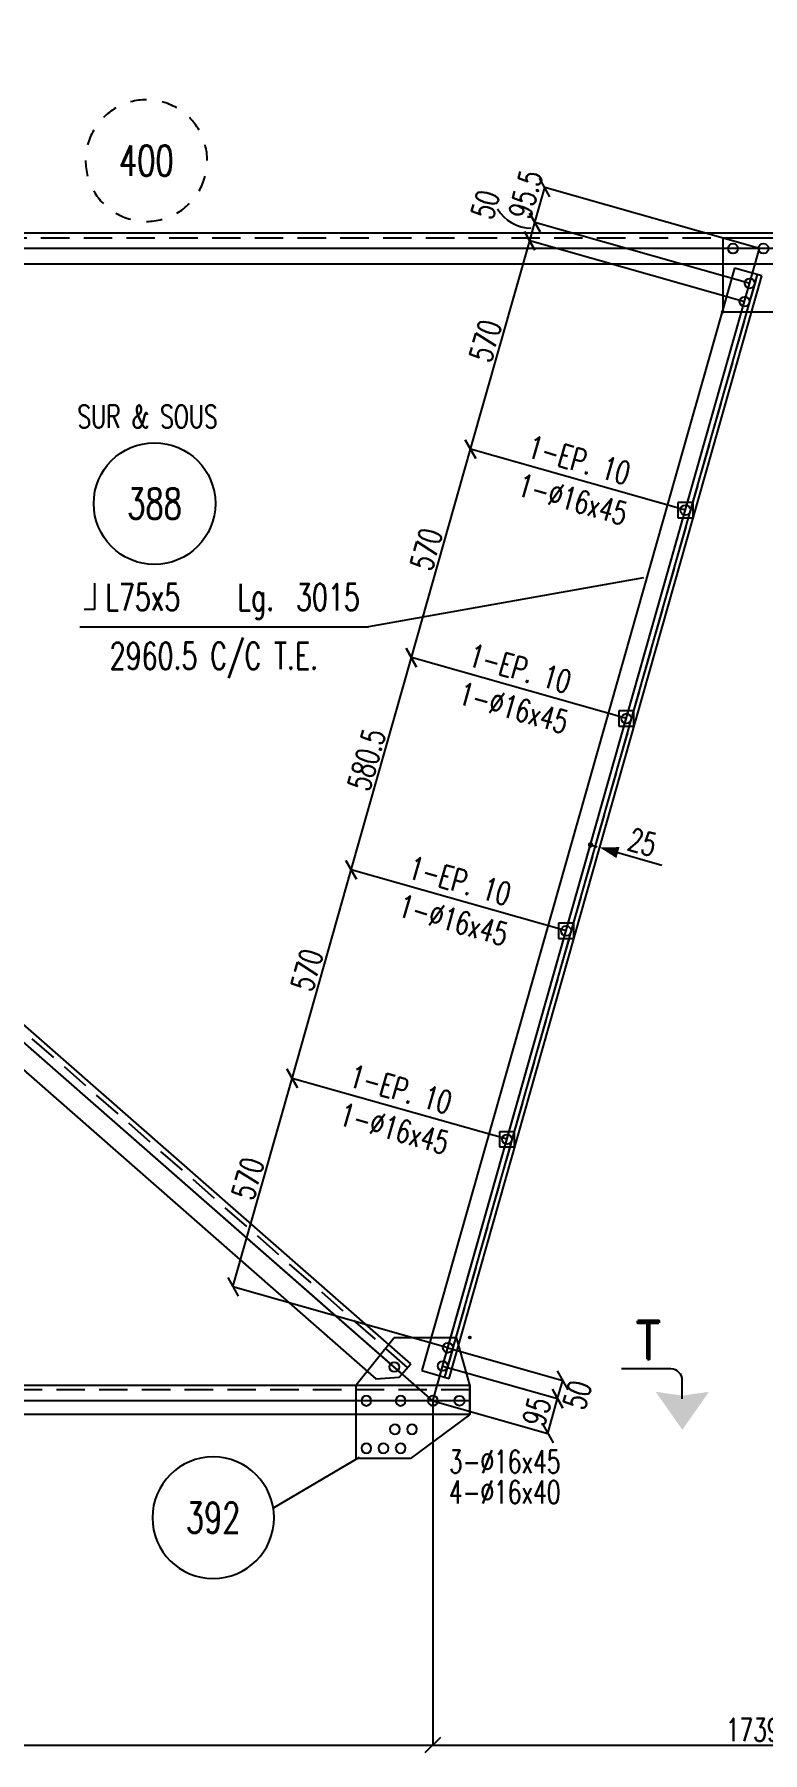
# Model space of a CAD drawing. Extents: x 142141 to 158361, y -148739 to -137259.
# Drawn here: x 145854 to 147770, y -146010 to -141489 of the extents above; entities that cross this region are included whole.
import ezdxf
from ezdxf.enums import TextEntityAlignment as Align

# ---------------------------------------------------------------- set-up
doc = ezdxf.new("R2010")
doc.units = 0
doc.header["$LTSCALE"] = 150
doc.header["$MEASUREMENT"] = 0
doc.header["$PDMODE"] = 33
doc.header["$PDSIZE"] = 5
doc.linetypes.add('DASHED', pattern=[0.75, 0.5, -0.25])
doc.layers.get('0').update_dxf_attribs({"linetype": 'CONTINUOUS'})
for name, color, linetype in [('ASSI', 6, 'CONTINUOUS'), ('BOLLINI_1', 7, 'CONTINUOUS'), ('FORI', 2, 'CONTINUOUS'), ('LINEA_ANG', 2, 'CONTINUOUS'), ('LINEE_PIASTRA', 2, 'CONTINUOUS'), ('LINEE_PIASTRE', 2, 'CONTINUOUS'), ('LM', 7, 'CONTINUOUS'), ('LS', 7, 'CONTINUOUS'), ('LSP', 3, 'CONTINUOUS'), ('PIASTRE', 5, 'CONTINUOUS'), ('QT_MAL', 7, 'CONTINUOUS'), ('QT_MPR', 7, 'CONTINUOUS'), ('TESTI_A_P', 7, 'CONTINUOUS'), ('TRAT-Y', 7, 'DASHED')]:
    doc.layers.add(name, color=color, linetype=linetype)
doc.styles.add('QUOTE', font='ROMANS8.SHX', dxfattribs={"width": 0.7})
doc.styles.add('RD', font='ROMAND8.SHX', dxfattribs={"width": 0.7})
doc.styles.add('RQL', font='ROMANS8.SHX', dxfattribs={"width": 0.7})
doc.styles.add('RS', font='ROMANS8.shx', dxfattribs={"width": 0.7})
doc.styles.get("Standard").update_dxf_attribs({"font": 'ROMANS8.SHX', "width": 0.7})
doc.dimstyles.new('FRECCE1', dxfattribs={"dimtxt": 60, "dimasz": 6.6667, "dimexe": 0, "dimexo": 0, "dimgap": 1, "dimtad": 1, "dimzin": 0, "dimdsep": 46, "dimtxsty": 'RS', "dimblk1": 'QUOTP', "dimblk2": 'QUOTF', "dimsah": 1, "dimcen": 0, "dimclrd": 2, "dimclre": 2, "dimclrt": 7, "dimadec": 0, "dimazin": 0, "dimtfac": 1, "dimtix": 1, "dimtmove": 2, "dimatfit": 3, "dimldrblk": 'QUOTP', "dimfxl": 1, "dimtolj": 1, "dimtzin": 0, "dimarcsym": 0})
doc.dimstyles.new('TRATTO', dxfattribs={"dimscale": 0, "dimtxt": 60, "dimasz": 40, "dimexe": 0, "dimexo": 0, "dimgap": 10, "dimtad": 1, "dimrnd": 0.5, "dimdsep": 46, "dimtxsty": 'RS', "dimblk1": 'OBLIQUE', "dimblk2": 'OBLIQUE', "dimsah": 1, "dimcen": 0.09, "dimclrd": 2, "dimclre": 2, "dimclrt": 7, "dimadec": 0, "dimazin": 0, "dimtfac": 1, "dimtix": 1, "dimtmove": 2, "dimatfit": 3, "dimfxl": 1, "dimtolj": 1, "dimtzin": 0, "dimarcsym": 0})

# ---------------------------------------------------------------- blocks, each defined once
blk = doc.blocks.new('16')
blk.add_circle((0, 0), 1)
blk = doc.blocks.new('MRKR_98')
blk.add_point((0, 0))
at = {"color": 7, "style": 'QUOTE', "width": 0.5, "flags": 1}
for tag, p in [('TI', (3.73, 6.83)), ('DI_S', (3.73, 6.42)), ('D_S', (3.73, 6.02)), ('AUX2', (3.71, 4.93)), ('NFORI', (3.72, 5.3)), ('AUX1', (3.73, 4.19)), ('E_S', (3.73, 5.68)), ('FAM', (3.73, 4.55)), ('COMMESSA', (3.73, 3.85)), ('MD', (3.73, 3.51)), ('MP', (3.73, 3.16)), ('LARGHEZZA', (3.73, 2.82)), ('SPESSORE', (3.73, 2.48)), ('NP', (3.73, 2.14)), ('SV', (3.73, 1.79)), ('PESO', (3.73, 1.45)), ('QUA', (3.73, 1.11)), ('LUN', (3.73, 0.76)), ('PROF', (3.73, 0.42)), ('POS', (3.73, 0.08))]:
    blk.add_attdef(tag, p, '', height=0.2, dxfattribs=at)
at = {"color": 7, "flags": 1}
for tag, p in [('LAV1', (5.26, 6.88)), ('LAV2', (5.26, 6.55)), ('LAV3', (5.26, 6.21)), ('LAV4', (5.26, 5.88)), ('LAV5', (5.26, 5.55)), ('LAV6', (5.26, 5.21)), ('LAV7', (5.26, 4.88)), ('LAV8', (5.26, 4.55)), ('LAV9', (5.26, 4.21)), ('LAV10', (5.26, 3.88))]:
    blk.add_attdef(tag, p, '', height=0.2, dxfattribs=at)
blk = doc.blocks.new('ASSE98')
blk.add_line((0, 0), (1, 0))
at = {"color": 7, "style": 'QUOTE', "width": 0.5, "flags": 1}
for tag, p in [('TI', (1.38308, 6.82731)), ('DI_S', (1.38308, 6.42178)), ('D_S', (1.38308, 6.02092)), ('E_S', (1.38308, 5.68065)), ('NFORI', (1.36454, 5.29792)), ('ALAR', (1.36349, 4.93246)), ('FAM', (1.3775, 4.54645)), ('ALA', (1.38308, 4.19257)), ('DISP2', (1.38308, 3.84971)), ('DISP1', (1.38308, 3.50686)), ('PINZAF', (1.38308, 3.164)), ('PINZAI', (1.38308, 2.82114)), ('TRP', (1.38308, 2.47829)), ('NP', (1.38308, 2.13543)), ('SV', (1.38308, 1.79257)), ('PESO', (1.38308, 1.44971)), ('QUA', (1.38308, 1.10686)), ('LUN', (1.38308, 0.764)), ('PROF', (1.38308, 0.42114)), ('POS', (1.38308, 0.07829))]:
    blk.add_attdef(tag, p, '', height=0.2, dxfattribs=at)
at = {"color": 7, "flags": 1}
for tag, p in [('LAV1', (3.07431, 6.82847)), ('LAV2', (3.07431, 6.49513)), ('LAV3', (3.07431, 6.1618)), ('LAV4', (3.07431, 5.82847)), ('LAV5', (3.07431, 5.49513)), ('LAV6', (3.07431, 5.1618)), ('LAV7', (3.07431, 4.82847)), ('LAV8', (3.07431, 4.49513)), ('LAV9', (3.07431, 4.1618)), ('LAV10', (3.07431, 3.82847))]:
    blk.add_attdef(tag, p, '', height=0.2, dxfattribs=at)
blk = doc.blocks.new('zzz')
at = {"linetype": 'Continuous'}
for start, end in [(120, 135), (90, 105), (60, 75), (30, 45), (150, 165), (180, 195), (0, 15), (330, 345), (210, 225), (300, 315), (240, 255), (270, 285)]:
    blk.add_arc((0, 0), 8, start, end, dxfattribs=at)
at = {"color": 3, "style": 'RQL', "width": 0.7}
blk.add_attdef('POS1', text='', height=4, dxfattribs=at).set_placement((0, 0), align=Align.MIDDLE)
at = {"style": 'RQL', "width": 0.7, "flags": 1}
blk.add_attdef('TIPO', (0, -8), '', height=3, dxfattribs=at)
blk = doc.blocks.new('IQ')
for p, q in [((0.5, 0.5), (-0.5, 0.5)), ((-0.5, 0.5), (-0.5, -0.5)), ((0.5, -0.5), (0.5, 0.5)), ((-0.5, -0.5), (0.5, -0.5))]:
    blk.add_line(p, q)
at = {"flags": 1}
for tag, p in [('SPESSORE', (0, -0.01)), ('NUMERO', (0, -0.34))]:
    blk.add_attdef(tag, p, '', height=0.2, dxfattribs=at)
blk = doc.blocks.new('xxx')
blk.add_circle((0, 0), 8)
at = {"color": 3, "style": 'RQL', "width": 0.7}
blk.add_attdef('POS', text='', height=4, dxfattribs=at).set_placement((0, 0), align=Align.MIDDLE)
at = {"style": 'RQL', "width": 0.7, "flags": 1}
for tag, p in [('POS1', (-0.39, -5.42)), ('TIPO', (-0.39, -8.66))]:
    blk.add_attdef(tag, p, '', height=2, dxfattribs=at)
blk = doc.blocks.new('_OBLIQUE')
at = {"color": 0, "linetype": 'ByBlock'}
blk.add_line((-0.5, -0.5), (0.5, 0.5), dxfattribs=at)
blk = doc.blocks.new('*D81')
at = {"layer": 'QT_MPR', "color": 2, "lineweight": -2, "transparency": 16777216}
for p, q in [((146928.7, -144992.8), (147231, -145078.6)), ((146902.7, -145084.2), (147205.1, -145170)), ((147205.1, -145170), (147231, -145078.6))]:
    blk.add_line(p, q, dxfattribs=at)
at = {"layer": 'QT_MPR', "color": 2, "lineweight": -2, "transparency": 16777216, "xscale": 40, "yscale": 40, "zscale": 40}
for p, rotation in [((147231, -145078.6), 74.16702922445998), ((147205.1, -145170), 254.16702922446)]:
    blk.add_blockref('_OBLIQUE', p, dxfattribs=dict(at, rotation=rotation))
at = {"layer": 'QT_MPR', "color": 7, "transparency": 16777216, "insert": (147175.9, -145112.5), "char_height": 60, "attachment_point": 5, "rotation": 74.167, "style": 'RS'}
blk.add_mtext('\\A1;95', dxfattribs=at)
blk = doc.blocks.new('*D82')
at = {"layer": 'QT_MPR', "color": 2, "lineweight": -2, "transparency": 16777216}
for p, q in [((146942.3, -144944.7), (147244.7, -145030.5)), ((146928.7, -144992.8), (147231, -145078.6)), ((147231, -145078.6), (147244.7, -145030.5))]:
    blk.add_line(p, q, dxfattribs=at)
at = {"layer": 'QT_MPR', "color": 2, "lineweight": -2, "transparency": 16777216, "xscale": 40, "yscale": 40, "zscale": 40}
for p, rotation in [((147244.7, -145030.5), 74.16702922445998), ((147231, -145078.6), 254.16702922446)]:
    blk.add_blockref('_OBLIQUE', p, dxfattribs=dict(at, rotation=rotation))
at = {"layer": 'QT_MPR', "color": 7, "transparency": 16777216, "insert": (147282.8, -145068.7), "char_height": 60, "attachment_point": 5, "rotation": 74.167, "style": 'RS'}
blk.add_mtext('\\A1;50', dxfattribs=at)
blk = doc.blocks.new('*D83')
at = {"layer": 'QT_MPR', "color": 2, "lineweight": -2, "transparency": 16777216}
for p, q in [((146376.9, -144784.4), (146532.4, -144236)), ((147097.8, -144396.4), (146532.4, -144236)), ((146942.3, -144944.7), (146376.9, -144784.4))]:
    blk.add_line(p, q, dxfattribs=at)
at = {"layer": 'QT_MPR', "color": 2, "lineweight": -2, "transparency": 16777216, "xscale": 40, "yscale": 40, "zscale": 40}
for p, rotation in [((146532.4, -144236), 74.16702922445998), ((146376.9, -144784.4), 254.16702922446)]:
    blk.add_blockref('_OBLIQUE', p, dxfattribs=dict(at, rotation=rotation))
at = {"layer": 'QT_MPR', "color": 7, "transparency": 16777216, "insert": (146416.2, -144499.3), "char_height": 60, "attachment_point": 5, "rotation": 74.167, "style": 'RS'}
blk.add_mtext('\\A1;570', dxfattribs=at)
blk = doc.blocks.new('*D84')
at = {"layer": 'QT_MPR', "color": 2, "lineweight": -2, "transparency": 16777216}
for p, q in [((146532.4, -144236), (146687.9, -143687.6)), ((147253.3, -143848), (146687.9, -143687.6)), ((147097.8, -144396.4), (146532.4, -144236))]:
    blk.add_line(p, q, dxfattribs=at)
at = {"layer": 'QT_MPR', "color": 2, "lineweight": -2, "transparency": 16777216, "xscale": 40, "yscale": 40, "zscale": 40}
for p, rotation in [((146687.9, -143687.6), 74.16702922445998), ((146532.4, -144236), 254.16702922446)]:
    blk.add_blockref('_OBLIQUE', p, dxfattribs=dict(at, rotation=rotation))
at = {"layer": 'QT_MPR', "color": 7, "transparency": 16777216, "insert": (146571.7, -143950.9), "char_height": 60, "attachment_point": 5, "rotation": 74.167, "style": 'RS'}
blk.add_mtext('\\A1;570', dxfattribs=at)
blk = doc.blocks.new('*D85')
at = {"layer": 'QT_MPR', "color": 2, "lineweight": -2, "transparency": 16777216}
for p, q in [((146687.9, -143687.6), (146846.3, -143129.1)), ((147411.7, -143289.4), (146846.3, -143129.1)), ((147253.3, -143848), (146687.9, -143687.6))]:
    blk.add_line(p, q, dxfattribs=at)
at = {"layer": 'QT_MPR', "color": 2, "lineweight": -2, "transparency": 16777216, "xscale": 40, "yscale": 40, "zscale": 40}
for p, rotation in [((146846.3, -143129.1), 74.16702922445998), ((146687.9, -143687.6), 254.16702922446)]:
    blk.add_blockref('_OBLIQUE', p, dxfattribs=dict(at, rotation=rotation))
at = {"layer": 'QT_MPR', "color": 7, "transparency": 16777216, "insert": (146728.6, -143397.4), "char_height": 60, "attachment_point": 5, "rotation": 74.167, "style": 'RS'}
blk.add_mtext('\\A1;580.5', dxfattribs=at)
blk = doc.blocks.new('*D86')
at = {"layer": 'QT_MPR', "color": 2, "lineweight": -2, "transparency": 16777216}
for p, q in [((146846.3, -143129.1), (147001.8, -142580.7)), ((147567.3, -142741.1), (147001.8, -142580.7)), ((147411.7, -143289.4), (146846.3, -143129.1))]:
    blk.add_line(p, q, dxfattribs=at)
at = {"layer": 'QT_MPR', "color": 2, "lineweight": -2, "transparency": 16777216, "xscale": 40, "yscale": 40, "zscale": 40}
for p, rotation in [((147001.8, -142580.7), 74.16702922445998), ((146846.3, -143129.1), 254.16702922446)]:
    blk.add_blockref('_OBLIQUE', p, dxfattribs=dict(at, rotation=rotation))
at = {"layer": 'QT_MPR', "color": 7, "transparency": 16777216, "insert": (146885.6, -142844), "char_height": 60, "attachment_point": 5, "rotation": 74.167, "style": 'RS'}
blk.add_mtext('\\A1;570', dxfattribs=at)
blk = doc.blocks.new('*D87')
at = {"layer": 'QT_MPR', "color": 2, "lineweight": -2, "transparency": 16777216}
for p, q in [((147001.8, -142580.7), (147157.4, -142032.3)), ((147722.8, -142192.7), (147157.4, -142032.3)), ((147567.3, -142741.1), (147001.8, -142580.7))]:
    blk.add_line(p, q, dxfattribs=at)
at = {"layer": 'QT_MPR', "color": 2, "lineweight": -2, "transparency": 16777216, "xscale": 40, "yscale": 40, "zscale": 40}
for p, rotation in [((147157.4, -142032.3), 74.16702922445998), ((147001.8, -142580.7), 254.16702922446)]:
    blk.add_blockref('_OBLIQUE', p, dxfattribs=dict(at, rotation=rotation))
at = {"layer": 'QT_MPR', "color": 7, "transparency": 16777216, "insert": (147041.1, -142295.6), "char_height": 60, "attachment_point": 5, "rotation": 74.167, "style": 'RS'}
blk.add_mtext('\\A1;570', dxfattribs=at)
blk = doc.blocks.new('*D88')
at = {"layer": 'QT_MPR', "color": 2, "lineweight": -2, "transparency": 16777216}
for p, q in [((147157.4, -142032.3), (147171, -141984.2)), ((147736.4, -142144.6), (147171, -141984.2)), ((147722.8, -142192.7), (147157.4, -142032.3))]:
    blk.add_line(p, q, dxfattribs=at)
at = {"layer": 'QT_MPR', "color": 2, "lineweight": -2, "transparency": 16777216, "xscale": 40, "yscale": 40, "zscale": 40}
for p, rotation in [((147171, -141984.2), 74.16702922445998), ((147157.4, -142032.3), 254.16702922446)]:
    blk.add_blockref('_OBLIQUE', p, dxfattribs=dict(at, rotation=rotation))
at = {"layer": 'QT_MPR', "color": 7, "transparency": 16777216, "insert": (147040.7, -141936.9), "char_height": 60, "attachment_point": 5, "rotation": 74.167, "style": 'RS'}
blk.add_mtext('\\A1;50', dxfattribs=at)
blk = doc.blocks.new('*D89')
at = {"layer": 'QT_MPR', "color": 2, "lineweight": -2, "transparency": 16777216}
for p, q in [((147171, -141984.2), (147197, -141892.5)), ((147762.4, -142052.9), (147197, -141892.5)), ((147736.4, -142144.6), (147171, -141984.2))]:
    blk.add_line(p, q, dxfattribs=at)
at = {"layer": 'QT_MPR', "color": 2, "lineweight": -2, "transparency": 16777216, "xscale": 40, "yscale": 40, "zscale": 40}
for p, rotation in [((147197, -141892.5), 74.16702922445998), ((147171, -141984.2), 254.16702922446)]:
    blk.add_blockref('_OBLIQUE', p, dxfattribs=dict(at, rotation=rotation))
at = {"layer": 'QT_MPR', "color": 7, "transparency": 16777216, "insert": (147146.6, -141910.3), "char_height": 60, "attachment_point": 5, "rotation": 74.167, "style": 'RS'}
blk.add_mtext('\\A1;95.5', dxfattribs=at)
blk = doc.blocks.new('QUOTP')
at = {"layer": 'ASSI', "color": 2, "const_width": 1.07}
blk.add_lwpolyline([(-0.53, 0, 1), (0.53, 0, 1)], format="xyb", close=True, dxfattribs=at)
blk = doc.blocks.new('QUOTF')
at = {"layer": 'LS', "color": 2}
blk.add_line((7.5, 0), (25.5, 0), dxfattribs=at)
blk.add_solid([(7.5, 2.25), (0, 0), (7.5, -2.25)], dxfattribs=at)
blk = doc.blocks.new('*D154')
at = {"layer": 'QT_MAL', "color": 2, "lineweight": -2, "transparency": 16777216}
for p, q in [((147317.5, -143621.6), (147317.5, -143621.6)), ((147323.9, -143623.4), (147335.2, -143626.6))]:
    blk.add_line(p, q, dxfattribs=at)
at = {"layer": 'QT_MAL', "color": 2, "lineweight": -2, "transparency": 16777216, "xscale": 6.6667, "yscale": 6.6667, "zscale": 6.6667}
for name, p, rotation in [('QUOTP', (147317.5, -143621.6), 164.16702922446), ('QUOTF', (147341.6, -143628.4), 344.16702922446)]:
    blk.add_blockref(name, p, dxfattribs=dict(at, rotation=rotation))
at = {"layer": 'QT_MAL', "color": 7, "transparency": 16777216, "insert": (147454.1, -143614.6), "char_height": 60, "attachment_point": 5, "rotation": 344.167, "style": 'RS'}
blk.add_mtext('\\A1;25', dxfattribs=at)
blk = doc.blocks.new('*D93')
at = {"layer": 'LS', "color": 2, "lineweight": -2, "transparency": 16777216}
for p, q in [((143115.2, -145084.2), (143115.2, -145989.9)), ((146902.7, -145084.2), (146902.7, -145989.9)), ((143115.2, -145989.9), (146902.7, -145989.9))]:
    blk.add_line(p, q, dxfattribs=at)
at = {"layer": 'LS', "color": 2, "lineweight": -2, "transparency": 16777216, "xscale": 40, "yscale": 40, "zscale": 40, "rotation": 180}
blk.add_blockref('_OBLIQUE', (143115.2, -145989.9), dxfattribs=at)
at = {"layer": 'LS', "color": 2, "lineweight": -2, "transparency": 16777216, "xscale": 40, "yscale": 40, "zscale": 40}
blk.add_blockref('_OBLIQUE', (146902.7, -145989.9), dxfattribs=at)
at = {"layer": 'LS', "color": 7, "transparency": 16777216, "insert": (145008.9, -145949.9), "char_height": 60, "attachment_point": 5, "style": 'RS'}
blk.add_mtext('\\A1;3787.5', dxfattribs=at)
blk = doc.blocks.new('*D94')
at = {"layer": 'LS', "color": 2, "lineweight": -2, "transparency": 16777216}
for p, q in [((146902.7, -145084.2), (146902.7, -145989.9)), ((148642.1, -145084.2), (148642.1, -145989.9)), ((146902.7, -145989.9), (148642.1, -145989.9))]:
    blk.add_line(p, q, dxfattribs=at)
at = {"layer": 'LS', "color": 2, "lineweight": -2, "transparency": 16777216, "xscale": 40, "yscale": 40, "zscale": 40, "rotation": 180}
blk.add_blockref('_OBLIQUE', (146902.7, -145989.9), dxfattribs=at)
at = {"layer": 'LS', "color": 2, "lineweight": -2, "transparency": 16777216, "xscale": 40, "yscale": 40, "zscale": 40}
blk.add_blockref('_OBLIQUE', (148642.1, -145989.9), dxfattribs=at)
at = {"layer": 'LS', "color": 7, "transparency": 16777216, "insert": (147772.4, -145949.9), "char_height": 60, "attachment_point": 5, "style": 'RS'}
blk.add_mtext('\\A1;1739.5', dxfattribs=at)
blk = doc.blocks.new('bull')
at = {"style": 'RS', "width": 0.7, "flags": 1}
for tag, p in [('NN', (-12.25, 0)), ('DIAMETRO', (0, -4.86)), ('SERRAGGIO', (0, -9.71)), ('LUNGHEZZA', (0, -14.57)), ('NB', (0, -19.43)), ('TIPO', (0, -24.12)), ('EL', (-0.14, -29))]:
    blk.add_attdef(tag, p, '', height=3, dxfattribs=at)
at = {"style": 'RS', "width": 0.7}
blk.add_attdef('BULLONE', (0, 0), '', height=3, dxfattribs=at)
blk = doc.blocks.new('imbbull')
at = {"style": 'RS', "width": 0.7, "flags": 1}
for tag, p in [('NN', (-11.1, 0)), ('DIAMETRO', (0, -4.86)), ('SERRAGGIO', (0, -9.71)), ('LUNGHEZZA', (0, -14.57)), ('NB', (0, -19.43)), ('TIPO', (0, -24.38)), ('EL', (-0.14, -29.26))]:
    blk.add_attdef(tag, p, '', height=3, dxfattribs=at)
at = {"style": 'RS', "width": 0.7}
blk.add_attdef('BULLONE', (0, 0), '', height=3, dxfattribs=at)

msp = doc.modelspace()

# ---------------------------------------------------------------- linework, layer by layer
at = {"layer": 'LINEA_ANG'}
for p, q in [((152021.69, -142012.854), (143522.69, -142012.854)), ((143522.69, -142092.854), (152021.69, -142092.854)), ((146844.627, -144986.781), (143555.36, -142105.141)), ((147695.882, -142104.224), (146873.288, -145004.838)), ((147695.882, -142104.224), (146873.288, -145004.838)), ((146945.442, -145025.3), (147768.036, -142124.686)), ((146945.442, -145025.3), (147768.036, -142124.686)), ((147768.036, -142124.686), (147695.882, -142104.224)), ((147768.036, -142124.686), (147695.882, -142104.224)), ((143496.053, -142172.837), (146752.977, -145026.142)), ((146813.656, -145022.134), (146844.627, -144986.781)), ((146873.288, -145004.838), (146945.442, -145025.3)), ((146873.288, -145004.838), (146945.442, -145025.3)), ((146999.744, -145044.228), (143087.744, -145044.228)), ((146752.977, -145026.142), (146813.656, -145022.134)), ((146999.744, -145119.228), (146999.744, -145044.228)), ((143087.744, -145119.228), (146999.744, -145119.228))]:
    msp.add_line(p, q, dxfattribs=at)
at = {"layer": 'LINEA_ANG', "color": 2}
msp.add_line((146934.379, -145022.163), (147756.973, -142121.549), dxfattribs=at)
at = {"layer": 'LINEE_PIASTRA'}
for p, q in [((146700.744, -145042.478), (146800.744, -144917.478)), ((146999.744, -145042.478), (146964.744, -144917.478)), ((146844.744, -145236.478), (146999.744, -145121.478))]:
    msp.add_line(p, q, dxfattribs=at)
at = {"layer": 'LINEE_PIASTRE'}
for p, q in [((147879.422, -142025.768), (147665.422, -142025.768)), ((147665.422, -142025.768), (147665.422, -142219.768)), ((147665.422, -142219.768), (147879.422, -142219.768)), ((146800.744, -144917.478), (146964.744, -144917.478)), ((146700.744, -145236.478), (146700.744, -145042.478)), ((146999.744, -145042.478), (146999.744, -145121.478)), ((146844.744, -145236.478), (146700.744, -145236.478))]:
    msp.add_line(p, q, dxfattribs=at)
at = {"layer": 'LS', "color": 6}
for p, q in [((146902.744, -145084.228), (147762.422, -142052.854)), ((146902.744, -145084.228), (143552.496, -142149.164)), ((146012.844, -142933.011), (146012.844, -143002.896)), ((146012.844, -143002.896), (145985.568, -143002.896)), ((145973.648, -143048.192), (146733.114, -143048.192)), ((146709.177, -145233.606), (146482.756, -145366.343))]:
    msp.add_line(p, q, dxfattribs=at)
at = {"layer": 'LS', "const_width": 2.25}
msp.add_lwpolyline([(147761.047, -142052.854, 1), (147763.797, -142052.854, 1)], format="xyb", close=True, dxfattribs=at)
at = {"layer": 'LS', "color": 6}
msp.add_lwpolyline([(147456.888, -142918.998), (146733.114, -143048.192)], dxfattribs=at)
msp.add_arc((147160.161, -141898.709), 100.148, 209.500455, 270.903413, dxfattribs=at)
at = {"layer": 'LSP'}
for p, q in [((147528.954, -145000.613), (147398.954, -145000.613)), ((147558.954, -145078.756), (147558.954, -145030.613))]:
    msp.add_line(p, q, dxfattribs=at)
msp.add_arc((147528.954, -145030.613), 30, 0, 90, dxfattribs=at)
for points in [[(147558.954, -145160.613), (147488.954, -145060.613), (147558.954, -145070.613)], [(147558.954, -145160.613), (147628.954, -145060.613), (147558.954, -145070.613)]]:
    msp.add_solid(points, dxfattribs=at)
at = {"layer": 'TRAT-Y'}
for p, q in [((152021.69, -142025.354), (143522.69, -142025.354)), ((146836.06, -144996.56), (143546.793, -142114.919)), ((146934.379, -145022.163), (147756.973, -142121.549)), ((146999.744, -145055.728), (143087.744, -145055.728))]:
    msp.add_line(p, q, dxfattribs=at)

# ---------------------------------------------------------------- block references
at = {"layer": 'ASSI'}
ref = msp.add_blockref('ASSE98', (143557.377, -141976.59), dxfattribs=dict(at, xscale=4957, rotation=35.03375993072499))
ref.add_attrib('LAV1', 'CB 73x51', (147150.239, -139343.257), dxfattribs={"layer": '0', "color": 7, "height": 60, "rotation": 35.03376, "width": 0.7})
ref.add_attrib('LAV2', 'A  45%%d', (143786.887, -141961.195), dxfattribs={"layer": '0', "color": 254, "height": 60, "rotation": 35.03376, "width": 0.7})
at = {"layer": 'ASSI', "rotation": 180}
for p, xscale, zscale in [((152021.69, -142052.854), 8499, 8499), ((146999.744, -145084.228), 3912, 3912)]:
    msp.add_blockref('ASSE98', p, dxfattribs=dict(at, xscale=xscale, zscale=zscale))
at = {"layer": 'ASSI'}
ref = msp.add_blockref('ASSE98', (146921.391, -145018.48), dxfattribs=dict(at, xscale=3015, rotation=74.16702922446001))
ref.add_attrib('PROF', 'L75x5', (146040.953, -143004.845), dxfattribs={"layer": '0', "color": 2, "height": 70, "style": 'QUOTE', "width": 0.7})
ref.add_attrib('LUN', '3015', (146542.553, -143004.845), dxfattribs={"layer": '0', "color": 2, "height": 70, "style": 'QUOTE', "width": 0.7})
ref.add_attrib('PESO', '2960.5 C/C T.E.', (146052.431, -143159.732), dxfattribs={"layer": '0', "color": 2, "height": 70, "style": 'QUOTE', "width": 0.7})
ref.add_attrib('SV', 'Lg.', (146388.42, -143004.845), dxfattribs={"layer": '0', "color": 2, "height": 70, "style": 'QUOTE', "width": 0.7})
for p, xscale, rotation in [((146921.391, -145018.48), 3015, 74.16702922446001), ((146821.455, -145013.012), 4373, 138.7792489601578)]:
    msp.add_blockref('ASSE98', p, dxfattribs=dict(at, xscale=xscale, rotation=rotation))
at = {"layer": 'BOLLINI_1', "xscale": 20, "yscale": 20, "zscale": 20}
msp.add_blockref('xxx', (146170.534, -142723.846), dxfattribs=at).add_auto_attribs({'POS': '388'})
at = {"layer": 'BOLLINI_1'}
ref = msp.add_blockref('xxx', (146324.811, -145391.904), dxfattribs=dict(at, xscale=-20, yscale=20, zscale=20))
ref.add_attrib('POS', '392', dxfattribs={"layer": '0', "color": 3, "height": 80, "style": 'RQL', "width": 0.7}).set_placement((146324.811, -145391.904), align=Align.MIDDLE)
at = {"layer": 'FORI'}
for p, xscale, yscale, zscale, rotation in [((147692.422, -142052.854), 12.99999999999997, 12.99999999999997, 12.99999999999997, 0.1748067749999829), ((147772.422, -142052.854), 12.99999999999997, 12.99999999999997, 12.99999999999997, 0.1748067749999829), ((147736.409, -142144.578), 12.99999999999997, 12.99999999999997, 12.99999999999997, 0.1748067749999828), ((147722.768, -142192.681), 12.99999999999998, 12.99999999999998, 12.99999999999998, 0.1748067749999943), ((147567.252, -142741.056), 12.99999999999997, 12.99999999999997, 12.99999999999997, 0.1748067749999943), ((147411.737, -143289.431), 12.99999999999997, 12.99999999999997, 12.99999999999997, 0.1748067749999943), ((147253.336, -143847.979), 12.99999999999996, 12.99999999999996, 12.99999999999996, 0.174806774999983), ((147097.821, -144396.354), 12.99999999999997, 12.99999999999997, 12.99999999999997, 0.174806774999983), ((146942.306, -144944.729), 12.99999999999997, 12.99999999999997, 12.99999999999997, 0.1748067749999829), ((146801.2, -144995.268), 13, 13, 13, 0.1076846849995531), ((146928.664, -144992.832), 12.99999999999997, 12.99999999999997, 12.99999999999997, 0.1748067749999828)]:
    msp.add_blockref('16', p, dxfattribs=dict(at, xscale=xscale, yscale=yscale, zscale=zscale, rotation=rotation))
at = {"layer": 'FORI', "yscale": 13, "zscale": 13}
for p, xscale in [((146727.744, -145084.228), -13), ((146817.744, -145084.228), -13), ((146902.744, -145084.228), -13), ((146972.744, -145084.228), 13), ((146802.744, -145159.228), -13), ((146847.744, -145159.228), -13), ((146727.744, -145209.228), -13), ((146772.744, -145209.228), -13), ((146817.744, -145209.228), -13)]:
    msp.add_blockref('16', p, dxfattribs=dict(at, xscale=xscale))
at = {"layer": 'LM', "xscale": 40, "yscale": 40, "zscale": 40}
for p in [(147567.252, -142741.056), (147411.737, -143289.431), (147253.336, -143847.979), (147097.821, -144396.354)]:
    msp.add_blockref('IQ', p, dxfattribs=at)
at = {"layer": 'LS', "color": 6, "xscale": 20, "yscale": 20, "zscale": 20}
msp.add_blockref('zzz', (146149.017, -141821.465), dxfattribs=at).add_auto_attribs({'POS1': '400'})
at = {"layer": 'LS', "color": 7, "xscale": 20, "yscale": 20, "zscale": 20}
for name, p, rotation, values in [('imbbull', (147147.742, -142601.045), 344.1670292292596, {'BULLONE': '1-EP. 10'}), ('bull', (147121.36, -142701.692), 344.1670292292608, {'BULLONE': '1-%%c16x45                '}), ('imbbull', (146992.227, -143149.42), 344.1670292292596, {'BULLONE': '1-EP. 10'}), ('bull', (146965.845, -143250.067), 344.1670292292608, {'BULLONE': '1-%%c16x45                '}), ('imbbull', (146833.826, -143707.968), 344.1670292292596, {'BULLONE': '1-EP. 10'}), ('bull', (146807.445, -143808.615), 344.1670292292608, {'BULLONE': '1-%%c16x45                '}), ('imbbull', (146678.311, -144256.343), 344.1670292292596, {'BULLONE': '1-EP. 10'}), ('bull', (146651.929, -144356.99), 344.1670292292608, {'BULLONE': '1-%%c16x45                '})]:
    msp.add_blockref(name, p, dxfattribs=dict(at, rotation=rotation)).add_auto_attribs(values)
for p, values in [((146945.103, -145274.386), {'BULLONE': '3-%%c16x45                '}), ((146945.103, -145354.386), {'BULLONE': '4-%%c16x40                '})]:
    msp.add_blockref('bull', p, dxfattribs=at).add_auto_attribs(values)
at = {"layer": 'PIASTRE', "xscale": 15, "yscale": 15, "zscale": 15}
for p in [(147665.422, -142219.768), (146999.744, -144917.478)]:
    msp.add_blockref('MRKR_98', p, dxfattribs=at)

# ---------------------------------------------------------------- texts
at = {"layer": 'LS', "color": 3, "style": 'RD'}
msp.add_text('T', height=100, dxfattribs=at).set_placement((147469.68, -144924.332), align=Align.MIDDLE)
at = {"layer": 'TESTI_A_P', "style": 'RS', "width": 0.7}
msp.add_text('SUR & SOUS', height=60, dxfattribs=at).set_placement((145967.555, -142524.876))

# ---------------------------------------------------------------- dimensions: what is measured, and where the dimension line sits
at = {"layer": 'LS'}
for base, p1, p2, picture, middle in [((146902.744, -145989.908), (143115.154, -145084.228), (146902.744, -145084.228), '*D93', (145008.949, -145949.908)), ((148642.0993, -145989.9083), (146902.7439, -145084.2277), (148642.0993, -145084.2277), '*D94', (147772.4216, -145949.9083))]:
    dim = msp.add_linear_dim(base=base, p1=p1, p2=p2, dimstyle='TRATTO', override={"dimscale": 1}, dxfattribs=at)
    dim.commit()
    dim.dimension.update_dxf_attribs({"geometry": picture, "text_midpoint": middle})
at = {"layer": 'QT_MAL'}
dim = msp.add_linear_dim(base=(147341.585, -143628.43), p1=(147317.533, -143621.609), p2=(147341.585, -143628.43), angle=344.167029, text='25', dimstyle='FRECCE1', dxfattribs=at)
dim.commit()
dim.dimension.update_dxf_attribs({"geometry": '*D154', "text_midpoint": (147454.092, -143614.57), "dimtype": 160})
at = {"layer": 'QT_MPR'}
for base, p1, p2, text, picture, middle in [((147197.015, -141892.509), (147736.409, -142144.578), (147762.422, -142052.854), '95.5', '*D89', (147146.644, -141910.252)), ((147171.003, -141984.233), (147722.768, -142192.681), (147736.409, -142144.578), '50', '*D88', (147040.666, -141936.862)), ((147157.361, -142032.336), (147567.252, -142741.056), (147722.768, -142192.681), '570', '*D87', (147041.121, -142295.61)), ((147001.846, -142580.711), (147411.737, -143289.431), (147567.252, -142741.056), '570', '*D86', (146885.605, -142843.985)), ((146846.33, -143129.086), (147253.336, -143847.979), (147411.737, -143289.431), '580.5', '*D85', (146728.648, -143397.446)), ((146687.93, -143687.634), (147097.821, -144396.354), (147253.336, -143847.979), '570', '*D84', (146571.69, -143950.908)), ((146532.414, -144236.009), (146942.306, -144944.729), (147097.821, -144396.354), '570', '*D83', (146416.174, -144499.283)), ((147244.681, -145030.481), (146928.664, -144992.832), (146942.306, -144944.729), '50', '*D82', (147282.798, -145068.75)), ((147231.039, -145078.584), (146902.744, -145084.228), (146928.664, -144992.832), '95', '*D81', (147175.864, -145112.533))]:
    dim = msp.add_linear_dim(base=base, p1=p1, p2=p2, angle=74.167029, text=text, dimstyle='TRATTO', override={"dimscale": 1}, dxfattribs=at)
    dim.commit()
    dim.dimension.update_dxf_attribs({"geometry": picture, "text_midpoint": middle, "dimtype": 160})

doc.saveas('drawing.dxf')
